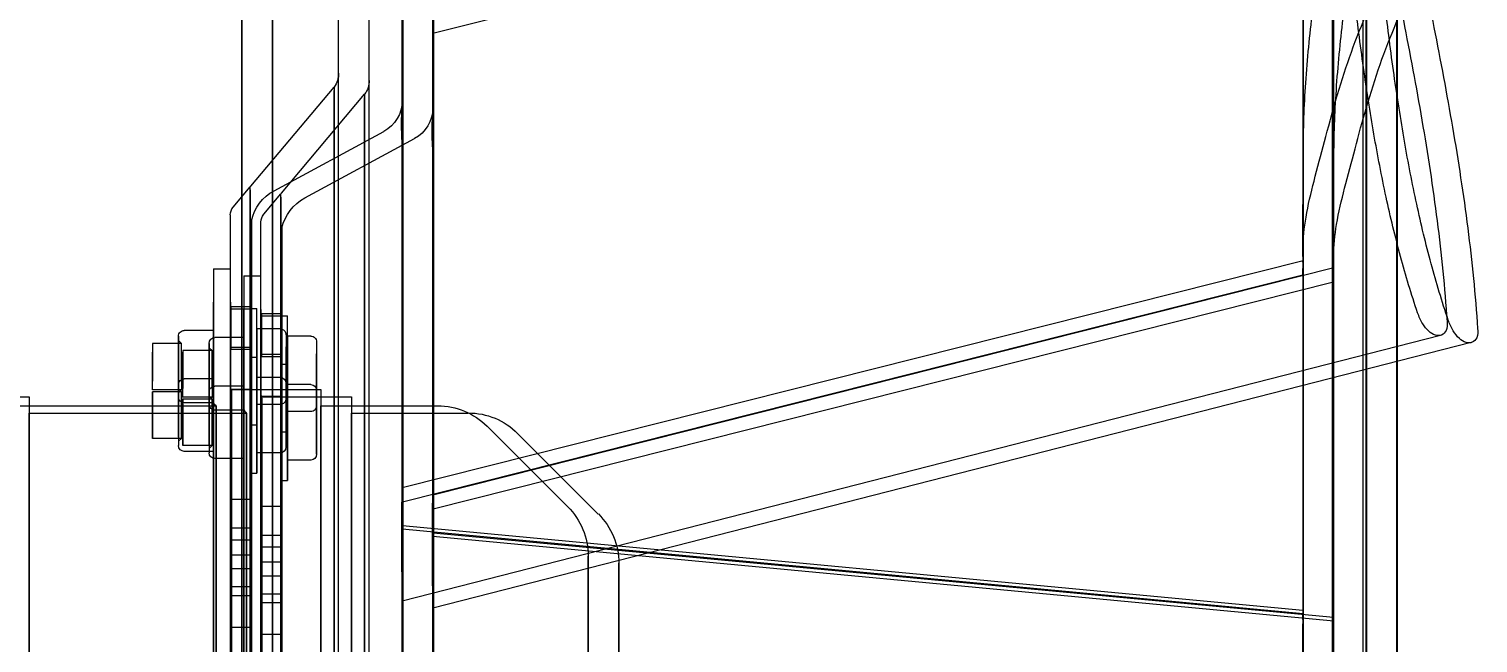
# Model space of a CAD drawing. Header units: millimetres. Extents: x -69706 to 52883, y -6882 to 68885.
# Drawn here: x 7236 to 7485.4, y 24075.7 to 24181.5 of the extents above; entities that cross this region are included whole.
import ezdxf

# ---------------------------------------------------------------- set-up
doc = ezdxf.new("R2010")
doc.units = ezdxf.units.MM
doc.layers.add('ac-SB', color=7, linetype='Continuous', lineweight=13)

# ---------------------------------------------------------------- blocks, each defined once
blk = doc.blocks.new('A$C15852BBE')
at = {"layer": 'ac-SB', "lineweight": -3}
for p, q in [((5901.4, 2895.25), (5901.4, 3474.11)), ((5901.4, 3472.94), (5901.4, 2894.09)), ((5906.66, 2894.02), (5906.66, 3472.87)), ((5906.66, 3471.7), (5906.66, 2892.85)), ((5899.81, 3059.6), (5899.81, 3309.1)), ((5899.81, 3308.6), (5899.81, 3059.1)), ((5905.08, 3058.36), (5905.08, 3307.86)), ((5905.08, 3307.36), (5905.08, 3057.86)), ((5903.39, 3072.35), (5903.39, 3301.6)), ((5906.31, 3301.6), (5906.31, 3072.35)), ((5908.66, 3071.11), (5908.66, 3300.36)), ((5911.58, 3300.36), (5911.58, 3071.11)), ((5903.39, 3295.85), (5903.39, 3066.6)), ((5906.31, 3066.6), (5906.31, 3295.85)), ((5908.66, 3294.61), (5908.66, 3065.36)), ((5911.58, 3065.36), (5911.58, 3294.61)), ((5887.81, 3280.8), (5887.81, 3092.13)), ((5893.08, 3279.56), (5893.08, 3090.89)), ((5943.31, 3280.8), (5943.31, 3092.13)), ((5887.81, 3278), (5887.81, 3090.2)), ((5887.81, 3090.2), (5887.81, 3278)), ((5905.85, 3094.79), (5905.85, 3278)), ((5906.31, 3278.84), (5906.31, 3093.99)), ((5911.58, 3277.6), (5911.58, 3092.75)), ((5943.31, 3278), (5943.31, 3090.2)), ((5943.31, 3090.2), (5943.31, 3278)), ((5887.81, 3087.4), (5887.81, 3276.06)), ((5893.08, 3276.76), (5893.08, 3088.96)), ((5893.08, 3088.96), (5893.08, 3276.76)), ((5893.08, 3086.16), (5893.08, 3274.83)), ((5911.11, 3093.55), (5911.11, 3276.76)), ((5943.31, 3087.4), (5943.31, 3276.06)), ((5905.85, 3273.4), (5905.85, 3090.2)), ((5906.31, 3089.35), (5906.31, 3274.21)), ((5911.11, 3272.16), (5911.11, 3088.96)), ((5911.58, 3088.11), (5911.58, 3272.97)), ((5841.81, 3252.11), (5841.81, 3116.08)), ((5841.81, 3116.08), (5841.81, 3252.11)), ((5847.08, 3250.87), (5847.08, 3114.84)), ((5847.08, 3114.85), (5847.08, 3250.87)), ((5707.78, 3210.12), (5707.78, 2893.59)), ((5707.95, 2891.6), (5707.95, 3210.3)), ((5713.68, 3209.99), (5713.68, 2895.07)), ((5718.78, 3209.89), (5718.78, 2896.21)), ((5901.4, 3210.3), (5901.4, 2891.58)), ((5713.05, 3208.89), (5713.05, 2892.35)), ((5713.22, 2890.36), (5713.22, 3209.06)), ((5718.95, 3208.75), (5718.95, 2893.83)), ((5724.04, 3208.65), (5724.04, 2894.97)), ((5906.66, 3209.07), (5906.66, 2890.34)), ((5873.7, 3205.5), (5873.7, 3128.71)), ((5878.97, 3204.26), (5878.97, 3127.47)), ((5884.76, 3203.64), (5884.76, 2965.98)), ((5890.02, 3202.4), (5890.02, 2964.74)), ((5884.76, 3197.64), (5884.76, 3032.91)), ((5885.55, 3197.43), (5885.55, 3035.89)), ((5873.81, 3197.22), (5873.81, 3123.54)), ((5879.08, 3195.98), (5879.08, 3122.3)), ((5890.02, 3196.4), (5890.02, 3031.67)), ((5890.81, 3196.19), (5890.81, 3034.66)), ((5899.77, 3195.37), (5899.77, 3058.84)), ((5899.96, 3053.01), (5899.96, 3195.89)), ((5903.39, 3195.46), (5903.39, 3057.32)), ((5899.81, 3192.77), (5899.81, 3087.32)), ((5903.22, 3192.77), (5903.22, 3092.21)), ((5905.04, 3194.13), (5905.04, 3057.6)), ((5905.23, 3051.77), (5905.23, 3194.65)), ((5908.66, 3194.22), (5908.66, 3056.08)), ((5905.08, 3191.53), (5905.08, 3086.08)), ((5908.48, 3191.53), (5908.48, 3090.97)), ((5903.22, 3087.32), (5903.22, 3175.43)), ((5899.77, 3058.33), (5899.77, 3172.83)), ((5899.96, 3172.31), (5899.96, 3052.48)), ((5908.48, 3086.08), (5908.48, 3174.19)), ((5885.55, 3035.3), (5885.55, 3170.77)), ((5905.04, 3057.09), (5905.04, 3171.59)), ((5905.23, 3171.07), (5905.23, 3051.24)), ((5890.81, 3034.06), (5890.81, 3169.53)), ((5873.7, 3104.11), (5873.7, 3162.69)), ((5873.81, 3095.54), (5873.81, 3164.08)), ((5879.08, 3094.3), (5879.08, 3162.84)), ((5878.97, 3102.87), (5878.97, 3161.46)), ((5718.78, 3063.25), (5718.78, 3159.21)), ((5724.04, 3062.01), (5724.04, 3157.97)), ((5873.81, 3045.79), (5873.81, 3154.73)), ((5879.08, 3044.55), (5879.08, 3153.49)), ((5718.78, 3128.33), (5718.78, 3140.95)), ((5718.78, 3128.33), (5718.78, 3140.95)), ((5718.78, 3126.96), (5718.78, 3139.83)), ((5718.78, 3139.83), (5718.78, 3127.77)), ((5724.04, 3127.09), (5724.04, 3139.71)), ((5724.04, 3127.09), (5724.04, 3139.71)), ((5724.05, 3125.72), (5724.05, 3138.59)), ((5724.05, 3138.59), (5724.05, 3126.53)), ((5873.81, 2965.54), (5873.81, 3135.13)), ((5718.78, 2912.09), (5718.78, 3134.86)), ((5718.78, 3134.86), (5718.78, 3128.33)), ((5724.04, 2910.86), (5724.04, 3133.62)), ((5724.04, 3133.62), (5724.04, 3127.09)), ((5879.08, 2964.3), (5879.08, 3133.9)), ((5718.78, 3128.15), (5718.78, 3128.33)), ((5718.78, 3127.96), (5718.78, 3128.15)), ((5718.78, 3127.77), (5718.78, 3127.96)), ((5718.78, 3125.44), (5718.78, 3127.77)), ((5899.81, 3121.95), (5899.81, 3128.37)), ((5899.81, 3128.37), (5903.31, 3128.37)), ((5899.81, 3127.79), (5899.81, 3121.37)), ((5903.31, 3128.37), (5903.31, 3127.79)), ((5903.31, 3121.95), (5903.31, 3128.36)), ((5903.31, 3127.79), (5903.31, 3121.39)), ((5718.77, 3125.96), (5718.76, 3125.98)), ((5873.82, 3111.4), (5718.76, 3125.98)), ((5718.78, 3125.94), (5718.77, 3125.96)), ((5718.78, 3127), (5718.78, 3125.92)), ((5718.78, 3125.92), (5718.78, 3125.94)), ((5718.78, 3125.44), (5718.78, 3125.92)), ((5718.78, 3125.44), (5873.74, 3110.87)), ((5724.05, 3126.91), (5724.04, 3127.09)), ((5724.05, 3126.72), (5724.05, 3126.91)), ((5724.05, 3126.53), (5724.05, 3126.72)), ((5724.05, 3124.2), (5724.05, 3126.53)), ((5724.05, 3125.76), (5724.05, 3124.68)), ((5905.08, 3120.71), (5905.08, 3127.13)), ((5905.08, 3127.13), (5908.58, 3127.13)), ((5905.08, 3126.55), (5905.08, 3120.13)), ((5908.58, 3127.13), (5908.58, 3126.55)), ((5908.58, 3120.71), (5908.58, 3127.12)), ((5908.58, 3126.55), (5908.58, 3120.15)), ((5695.11, 3078.08), (5873.81, 3123.82)), ((5700.38, 3076.84), (5879.08, 3122.59)), ((5724.04, 3124.72), (5724.03, 3124.74)), ((5879.08, 3110.16), (5724.03, 3124.74)), ((5724.05, 3124.7), (5724.04, 3124.72)), ((5724.05, 3124.68), (5724.05, 3124.7)), ((5724.05, 3124.2), (5724.05, 3124.68)), ((5724.05, 3124.2), (5879.01, 3109.63)), ((5873.81, 3123.82), (5873.81, 3118.93)), ((5879.08, 3122.59), (5879.08, 3117.69)), ((5899.81, 3122.91), (5899.81, 3116.08)), ((5899.81, 3122.91), (5902.31, 3122.91)), ((5899.81, 3115.91), (5899.81, 3122.74)), ((5902.31, 3122.91), (5903.31, 3122.91)), ((5903.31, 3122.91), (5903.31, 3116.08)), ((5903.31, 3122.74), (5903.31, 3122.89)), ((5903.31, 3115.91), (5903.31, 3122.74)), ((5899.81, 3121.37), (5903.31, 3121.37)), ((5903.31, 3121.37), (5903.31, 3121.95)), ((5905.08, 3121.67), (5905.08, 3114.84)), ((5905.08, 3121.67), (5907.58, 3121.67)), ((5905.08, 3114.67), (5905.08, 3121.5)), ((5905.08, 3120.13), (5908.58, 3120.13)), ((5907.58, 3121.67), (5908.58, 3121.67)), ((5908.58, 3121.67), (5908.58, 3114.84)), ((5908.58, 3121.5), (5908.58, 3121.65)), ((5908.58, 3114.67), (5908.58, 3121.5)), ((5908.58, 3120.13), (5908.58, 3120.71)), ((5873.81, 3118.93), (5873.81, 2965.54)), ((5879.08, 3117.69), (5879.08, 2964.3)), ((5899.81, 3112.99), (5899.81, 3118.29)), ((5899.81, 3118.29), (5902.31, 3118.29)), ((5902.31, 3118.29), (5903.31, 3118.29)), ((5903.31, 3118.29), (5903.31, 3116.58)), ((5903.31, 3112.99), (5903.31, 3118.27)), ((5841.81, 3116.08), (5841.81, 3116.08)), ((5873.7, 2945.96), (5873.7, 3116.49)), ((5878.97, 2944.72), (5878.97, 3115.25)), ((5899.81, 3116.58), (5899.81, 3111.29)), ((5899.81, 3115.91), (5902.31, 3115.91)), ((5902.31, 3115.91), (5903.31, 3115.91)), ((5903.31, 3116.58), (5903.31, 3111.3)), ((5903.31, 3116.08), (5903.31, 3115.92)), ((5905.08, 3111.76), (5905.08, 3117.05)), ((5905.08, 3117.05), (5907.58, 3117.05)), ((5905.08, 3115.35), (5905.08, 3110.05)), ((5907.58, 3117.05), (5908.58, 3117.05)), ((5908.58, 3117.05), (5908.58, 3115.35)), ((5908.58, 3111.76), (5908.58, 3117.04)), ((5908.58, 3115.35), (5908.58, 3110.06)), ((5847.08, 3114.85), (5847.08, 3114.84)), ((5899.81, 3113.31), (5899.81, 3107.28)), ((5899.81, 3113.31), (5903.31, 3113.31)), ((5903.31, 3113.31), (5903.31, 3107.28)), ((5903.31, 3112.34), (5903.31, 3113.3)), ((5903.31, 3111.29), (5903.31, 3112.99)), ((5905.08, 3114.67), (5907.58, 3114.67)), ((5907.58, 3114.67), (5908.58, 3114.67)), ((5908.58, 3114.84), (5908.58, 3114.68)), ((5873.74, 3110.87), (5873.76, 3111.05)), ((5873.76, 3111.05), (5873.79, 3111.22)), ((5873.79, 3111.22), (5873.82, 3111.4)), ((5879.03, 3109.81), (5879.05, 3109.98)), ((5879.05, 3109.98), (5879.08, 3110.16)), ((5899.81, 3106.31), (5899.81, 3112.34)), ((5899.81, 3111.29), (5902.31, 3111.29)), ((5902.31, 3111.29), (5903.31, 3111.29)), ((5903.31, 3106.31), (5903.31, 3112.34)), ((5905.08, 3112.07), (5905.08, 3106.04)), ((5905.08, 3112.07), (5908.58, 3112.07)), ((5905.08, 3105.07), (5905.08, 3111.1)), ((5905.08, 3110.05), (5907.58, 3110.05)), ((5907.58, 3110.05), (5908.58, 3110.05)), ((5908.58, 3112.07), (5908.58, 3106.04)), ((5908.58, 3111.1), (5908.58, 3112.06)), ((5908.58, 3110.05), (5908.58, 3111.76)), ((5908.58, 3105.07), (5908.58, 3111.1)), ((5845.33, 3107.6), (5859.21, 3093.71)), ((5845.33, 3107.6), (5859.21, 3093.71)), ((5879.01, 3109.63), (5879.03, 3109.81)), ((5718.78, 3067.69), (5873.74, 3106.78)), ((5724.05, 3066.45), (5879.01, 3105.54)), ((5850.59, 3106.36), (5864.48, 3092.47)), ((5850.59, 3106.36), (5864.48, 3092.47)), ((5899.81, 3106.31), (5903.31, 3106.31)), ((5903.31, 3107.28), (5903.31, 3106.33)), ((5905.08, 3105.07), (5908.58, 3105.07)), ((5908.58, 3106.04), (5908.58, 3105.09)), ((5873.82, 3104.27), (5718.76, 3065.16)), ((5879.08, 3103.03), (5724.03, 3063.92)), ((5898.81, 3101.81), (5898.81, 3081.81)), ((5898.81, 3081.81), (5898.81, 3101.81)), ((5899.81, 3101.81), (5898.81, 3101.81)), ((5899.81, 3101.81), (5898.81, 3101.81)), ((5899.81, 3081.81), (5899.81, 3101.81)), ((5899.81, 3101.81), (5899.81, 3081.81)), ((5904.08, 3100.57), (5904.08, 3080.57)), ((5904.08, 3080.57), (5904.08, 3100.57)), ((5905.08, 3100.57), (5904.08, 3100.57)), ((5905.08, 3100.57), (5904.08, 3100.57)), ((5905.08, 3080.57), (5905.08, 3100.57)), ((5905.08, 3100.57), (5905.08, 3080.57)), ((5894.81, 3098.31), (5898.81, 3098.31)), ((5894.81, 3098.31), (5898.81, 3098.31)), ((5898.81, 3085.31), (5898.81, 3098.31)), ((5898.81, 3098.31), (5898.81, 3085.31)), ((5906.31, 3087.29), (5906.31, 3098.06)), ((5906.31, 3098.06), (5911.31, 3098.06)), ((5873.81, 3037.67), (5873.81, 3095.63)), ((5873.81, 2961.58), (5873.81, 3095.6)), ((5873.81, 3045.8), (5873.81, 3095.54)), ((5893.81, 3086.31), (5893.81, 3097.31)), ((5893.81, 3097.31), (5893.81, 3086.31)), ((5899.08, 3085.07), (5899.08, 3096.07)), ((5899.08, 3096.07), (5899.08, 3085.07)), ((5900.08, 3097.07), (5904.08, 3097.07)), ((5900.08, 3097.07), (5904.08, 3097.07)), ((5904.08, 3084.07), (5904.08, 3097.07)), ((5904.08, 3097.07), (5904.08, 3084.07)), ((5906.31, 3096.33), (5906.31, 3085.56)), ((5911.58, 3086.06), (5911.58, 3096.82)), ((5911.58, 3096.82), (5916.58, 3096.82)), ((5911.58, 3095.09), (5911.58, 3084.32)), ((5911.81, 3095.81), (5912.31, 3096.31)), ((5911.81, 3095.81), (5911.81, 3094.58)), ((5911.81, 3089.05), (5911.81, 3095.81)), ((5911.81, 3095.81), (5916.81, 3095.81)), ((5911.81, 3095.81), (5916.81, 3095.81)), ((5912.31, 3088.02), (5912.31, 3097.06)), ((5912.31, 3088.7), (5912.31, 3096.31)), ((5912.31, 3095.61), (5912.31, 3086.56)), ((5916.81, 3095.81), (5916.81, 3087.81)), ((5916.81, 3087.81), (5916.81, 3095.81)), ((5917.08, 3094.57), (5917.58, 3095.07)), ((5917.58, 3086.78), (5917.58, 3095.82)), ((5917.58, 3087.46), (5917.58, 3095.07)), ((5879.08, 3036.43), (5879.08, 3094.39)), ((5879.08, 2960.34), (5879.08, 3094.36)), ((5879.08, 3044.56), (5879.08, 3094.3)), ((5898.81, 3077.22), (5898.81, 3093.45)), ((5899.81, 3093.45), (5898.81, 3093.45)), ((5899.81, 3077.22), (5899.81, 3093.45)), ((5905.85, 3094.64), (5905.85, 3094.79)), ((5905.85, 3090.2), (5905.85, 3094.64)), ((5906.31, 3093.99), (5906.31, 3093.84)), ((5911.11, 3093.4), (5911.11, 3093.55)), ((5911.11, 3088.96), (5911.11, 3093.4)), ((5911.58, 3092.75), (5911.58, 3092.6)), ((5911.81, 3094.58), (5911.81, 3087.81)), ((5912.31, 3094.92), (5912.31, 3087.31)), ((5917.08, 3094.57), (5917.08, 3093.34)), ((5917.08, 3087.81), (5917.08, 3094.57)), ((5917.08, 3094.57), (5922.08, 3094.57)), ((5917.08, 3094.57), (5922.08, 3094.57)), ((5917.08, 3093.34), (5917.08, 3086.57)), ((5917.58, 3094.37), (5917.58, 3085.32)), ((5917.58, 3093.68), (5917.58, 3086.07)), ((5922.08, 3094.57), (5922.08, 3086.57)), ((5922.08, 3086.57), (5922.08, 3094.57)), ((5887.81, 3090.2), (5867.7, 3090.2)), ((5887.81, 3090.2), (5867.7, 3090.2)), ((5873.7, 2945.2), (5873.7, 3092.31)), ((5878.97, 2943.96), (5878.97, 3091.07)), ((5903.22, 3092.21), (5903.22, 3092.05)), ((5904.08, 3075.98), (5904.08, 3092.22)), ((5905.08, 3092.22), (5904.08, 3092.22)), ((5905.08, 3075.98), (5905.08, 3092.22)), ((5943.31, 3090.2), (5905.85, 3090.2)), ((5943.31, 3090.2), (5905.85, 3090.2)), ((5908.48, 3090.97), (5908.48, 3090.81)), ((5893.08, 3088.96), (5872.96, 3088.96)), ((5893.08, 3088.96), (5872.96, 3088.96)), ((5893.81, 3088.95), (5893.81, 3080.03)), ((5894.81, 3089.95), (5898.81, 3089.95)), ((5898.81, 3089.95), (5898.81, 3079.4)), ((5898.81, 3089.69), (5898.81, 3073.45)), ((5898.81, 3076.95), (5898.81, 3087.51)), ((5899.08, 3087.72), (5899.08, 3078.79)), ((5899.81, 3089.69), (5899.81, 3073.45)), ((5900.08, 3088.72), (5904.08, 3088.72)), ((5904.08, 3088.72), (5904.08, 3078.16)), ((5904.08, 3088.45), (5904.08, 3072.22)), ((5905.08, 3088.45), (5905.08, 3072.22)), ((5906.31, 3089.7), (5906.31, 3077.26)), ((5906.31, 3089.7), (5911.31, 3089.7)), ((5906.31, 3077.2), (5906.31, 3089.65)), ((5948.58, 3088.96), (5911.11, 3088.96)), ((5948.58, 3088.96), (5911.11, 3088.96)), ((5911.58, 3088.47), (5911.58, 3076.02)), ((5911.58, 3088.47), (5916.58, 3088.47)), ((5911.58, 3075.97), (5911.58, 3088.41)), ((5911.81, 3087.81), (5911.81, 3089.05)), ((5911.81, 3087.45), (5912.31, 3087.95)), ((5911.81, 3087.81), (5916.81, 3087.81)), ((5911.81, 3087.81), (5912.31, 3087.31)), ((5911.81, 3087.81), (5916.81, 3087.81)), ((5912.31, 3088.7), (5912.31, 3078.25)), ((5912.31, 3078.2), (5912.31, 3088.66)), ((5912.31, 3087.95), (5912.31, 3082.85)), ((5917.08, 3086.57), (5917.08, 3087.81)), ((5903.01, 3087.4), (5887.81, 3087.4)), ((5908.28, 3086.16), (5893.08, 3086.16)), ((5893.81, 3077.95), (5893.81, 3086.88)), ((5894.81, 3085.31), (5898.81, 3085.31)), ((5894.81, 3085.31), (5898.81, 3085.31)), ((5899.08, 3076.72), (5899.08, 3085.64)), ((5903.22, 3087.32), (5899.81, 3087.32)), ((5904.08, 3075.72), (5904.08, 3086.27)), ((5908.48, 3086.08), (5905.08, 3086.08)), ((5906.31, 3085.56), (5911.31, 3085.56)), ((5911.81, 3083.99), (5911.81, 3087.45)), ((5911.81, 3087.45), (5916.81, 3087.45)), ((5911.81, 3085.95), (5911.81, 3082.92)), ((5916.81, 3087.45), (5916.81, 3080.96)), ((5916.81, 3079.45), (5916.81, 3085.95)), ((5917.08, 3086.22), (5917.58, 3086.72)), ((5917.08, 3086.57), (5922.08, 3086.57)), ((5917.08, 3086.57), (5917.58, 3086.07)), ((5917.08, 3086.57), (5922.08, 3086.57)), ((5917.08, 3082.75), (5917.08, 3086.22)), ((5917.08, 3086.22), (5922.08, 3086.22)), ((5917.58, 3087.47), (5917.58, 3077.01)), ((5917.58, 3076.97), (5917.58, 3087.42)), ((5917.58, 3086.72), (5917.58, 3081.61)), ((5922.08, 3086.22), (5922.08, 3079.72)), ((5970.01, 3087.4), (5943.31, 3087.4)), ((5900.08, 3084.07), (5904.08, 3084.07)), ((5900.08, 3084.07), (5904.08, 3084.07)), ((5911.58, 3084.32), (5916.58, 3084.32)), ((5911.81, 3080.96), (5911.81, 3083.99)), ((5911.81, 3082.92), (5911.81, 3079.45)), ((5912.31, 3078.95), (5912.31, 3084.06)), ((5917.08, 3084.71), (5917.08, 3081.68)), ((5917.08, 3079.72), (5917.08, 3082.75)), ((5917.58, 3077.72), (5917.58, 3082.82)), ((5922.08, 3078.22), (5922.08, 3084.71)), ((5899.81, 3081.81), (5898.81, 3081.81)), ((5899.81, 3081.81), (5898.81, 3081.81)), ((5899.81, 3076.72), (5899.81, 3080.53)), ((5899.81, 3080.53), (5903.31, 3080.53)), ((5899.81, 3080.14), (5899.81, 3075.41)), ((5899.81, 3080.14), (5902.31, 3080.14)), ((5902.31, 3080.14), (5903.31, 3080.14)), ((5903.31, 3080.53), (5903.31, 3077.34)), ((5903.31, 3076.72), (5903.31, 3080.52)), ((5903.31, 3080.14), (5903.31, 3075.41)), ((5903.31, 3077.87), (5903.31, 3080.12)), ((5905.08, 3080.57), (5904.08, 3080.57)), ((5905.08, 3080.57), (5904.08, 3080.57)), ((5917.08, 3081.68), (5917.08, 3078.22)), ((5899.81, 3073.14), (5899.81, 3077.87)), ((5903.31, 3073.14), (5903.31, 3077.87)), ((5905.08, 3075.48), (5905.08, 3079.29)), ((5905.08, 3079.29), (5908.58, 3079.29)), ((5905.08, 3078.9), (5905.08, 3074.17)), ((5905.08, 3078.9), (5907.58, 3078.9)), ((5907.58, 3078.9), (5908.58, 3078.9)), ((5908.58, 3079.29), (5908.58, 3076.1)), ((5908.58, 3075.48), (5908.58, 3079.28)), ((5908.58, 3078.9), (5908.58, 3074.17)), ((5908.58, 3076.63), (5908.58, 3078.89)), ((5911.81, 3079.45), (5912.31, 3078.95)), ((5911.81, 3079.45), (5916.81, 3079.45)), ((5917.08, 3078.22), (5917.58, 3077.72)), ((5917.08, 3078.22), (5922.08, 3078.22)), ((5894.81, 3076.95), (5898.81, 3076.95)), ((5899.81, 3077.34), (5899.81, 3073.53)), ((5900.08, 3075.72), (5904.08, 3075.72)), ((5903.31, 3077.34), (5903.31, 3073.54)), ((5903.31, 3073.53), (5903.31, 3076.72)), ((5903.31, 3075.41), (5903.31, 3073.15)), ((5905.08, 3071.9), (5905.08, 3076.63)), ((5905.08, 3076.1), (5905.08, 3072.29)), ((5906.31, 3077.2), (5911.31, 3077.2)), ((5908.58, 3071.9), (5908.58, 3076.63)), ((5908.58, 3076.1), (5908.58, 3072.31)), ((5908.58, 3072.29), (5908.58, 3075.48)), ((5911.58, 3075.97), (5916.58, 3075.97)), ((5899.81, 3073.45), (5898.81, 3073.45)), ((5899.81, 3073.53), (5903.31, 3073.53)), ((5899.81, 3073.14), (5902.31, 3073.14)), ((5902.31, 3073.14), (5903.31, 3073.14)), ((5908.58, 3074.17), (5908.58, 3071.91)), ((5873.81, 3024.81), (5873.81, 3072.17)), ((5873.81, 2960.61), (5873.81, 3072.17)), ((5879.08, 3023.57), (5879.08, 3070.93)), ((5879.08, 2959.37), (5879.08, 3070.93)), ((5905.08, 3072.22), (5904.08, 3072.22)), ((5905.08, 3072.29), (5908.58, 3072.29)), ((5905.08, 3071.9), (5907.58, 3071.9)), ((5907.58, 3071.9), (5908.58, 3071.9)), ((5718.78, 3067.69), (5718.78, 3066.58)), ((5718.78, 3065.45), (5718.78, 3067.69)), ((5718.77, 3065.25), (5718.76, 3065.16)), ((5718.78, 3065.35), (5718.77, 3065.25)), ((5718.78, 3066.49), (5718.78, 3066.58)), ((5718.78, 3055.54), (5718.78, 3066.58)), ((5718.78, 3066.4), (5718.78, 3066.49)), ((5718.78, 3066.31), (5718.78, 3066.4)), ((5718.78, 3066.31), (5718.78, 3054.79)), ((5718.78, 3063.25), (5718.78, 3066.31)), ((5718.78, 3066.31), (5718.78, 3054.79)), ((5718.78, 3064.44), (5718.78, 3065.44)), ((5718.78, 3065.44), (5718.78, 3065.35)), ((5724.04, 3065.08), (5724.05, 3065.16)), ((5724.04, 3065.08), (5724.04, 3053.55)), ((5724.04, 3062.01), (5724.04, 3065.08)), ((5724.04, 3065.08), (5724.04, 3053.55)), ((5724.05, 3066.45), (5724.05, 3065.34)), ((5724.05, 3064.21), (5724.05, 3066.45)), ((5724.05, 3065.25), (5724.05, 3065.34)), ((5724.05, 3054.3), (5724.05, 3065.34)), ((5724.05, 3065.16), (5724.05, 3065.25)), ((5906.31, 3066.6), (5903.39, 3066.6)), ((5911.58, 3065.36), (5908.66, 3065.36)), ((5718.78, 3064.46), (5718.78, 3055.54)), ((5724.04, 3064.02), (5724.03, 3063.92)), ((5724.05, 3064.11), (5724.04, 3064.02)), ((5724.05, 3063.2), (5724.05, 3064.2)), ((5724.05, 3064.2), (5724.05, 3064.11)), ((5724.05, 3063.22), (5724.05, 3054.3)), ((5902.9, 3055.98), (5899.96, 3052.48)), ((5718.78, 3054.79), (5718.78, 3046.49)), ((5724.04, 3053.55), (5724.04, 3045.25)), ((5895.86, 3053.16), (5876.96, 3042.95)), ((5908.17, 3054.74), (5905.23, 3051.24)), ((5901.12, 3051.92), (5882.23, 3041.71)), ((5899.85, 3052.35), (5885.55, 3035.3)), ((5905.12, 3051.11), (5890.81, 3034.06)), ((5718.78, 2906.33), (5718.78, 3046.49)), ((5724.04, 2905.09), (5724.04, 3045.25)), ((5873.81, 3031.63), (5873.81, 3038.59)), ((5879.08, 3030.39), (5879.08, 3037.35)), ((5873.81, 3024.81), (5708.18, 2983.03))]:
    blk.add_line(p, q, dxfattribs=at)
at = {"layer": 'ac-SB', "lineweight": -3, "extrusion": (0, 0, -1)}
for centre, major_axis, start_param, end_param in [((5689.58, 3126.99), (20.65, 20.65), 0.785143, 0.819993), ((5694.84, 3125.75), (-20.65, 20.65), 2.35594, 2.39079), ((5853.81, 3116.08), (8.49, 8.49), 3.141593, 3.926991), ((5853.81, 3116.08), (8.49, 8.49), 3.141593, 3.926991), ((5859.08, 3114.84), (8.49, 8.49), 3.141593, 3.926991), ((5859.08, 3114.84), (8.49, 8.49), 3.141593, 3.926991), ((5993.17, 3109.24), (-84.47, 84.47), 5.456177, 5.477148), ((5998.44, 3108), (-84.47, 84.47), 5.456177, 5.477148), ((5894.81, 3097.31), (-0.707, 0.707), 5.500036, 7.068583), ((5894.81, 3097.31), (0.707, 0.707), 3.929256, 5.497787), ((5911.31, 3097.06), (0.707, 0.707), -0.785398, 0.785398), ((5900.08, 3096.07), (-0.707, 0.707), 5.500036, 7.068583), ((5900.08, 3096.07), (0.707, 0.707), 3.929256, 5.497787), ((5916.58, 3095.82), (0.707, 0.707), -0.785398, 0.785398), ((5867.7, 3102.2), (8.49, 8.49), 2.356194, 3.141593), ((5867.7, 3102.2), (8.49, 8.49), 2.356194, 3.141593), ((5872.96, 3100.96), (8.49, 8.49), 2.356194, 3.141593), ((5872.96, 3100.96), (8.49, 8.49), 2.356194, 3.141593), ((5905.31, 3089.35), (-0.707, 0.707), 1.35036, 2.356194), ((5894.81, 3088.95), (-0.707, 0.707), 5.497459, 7.068583), ((5900.08, 3087.72), (-0.707, 0.707), 5.497459, 7.068583), ((5910.58, 3088.11), (-0.707, 0.707), 1.35036, 2.356194), ((5911.31, 3088.7), (0.707, 0.707), -0.785398, 0.785398), ((5916.58, 3087.47), (0.707, 0.707), -0.785398, 0.785398), ((5894.81, 3086.31), (-0.707, 0.707), 3.926991, 5.495522), ((5894.81, 3086.31), (0.707, 0.707), 2.356194, 3.924742), ((5900.08, 3085.07), (-0.707, 0.707), 3.926991, 5.495522), ((5900.08, 3085.07), (0.707, 0.707), 2.356194, 3.924742), ((5903.01, 3087.1), (0.212, 0.212), -0.785398, -0.028059), ((5908.28, 3085.86), (0.212, 0.212), -0.785398, -0.028059), ((5911.31, 3086.56), (-0.707, 0.707), 2.356194, 3.926991), ((5916.58, 3085.32), (-0.707, 0.707), 2.356194, 3.926991), ((5894.81, 3077.95), (0.707, 0.707), 2.356194, 3.927301), ((5911.31, 3078.2), (0.707, 0.707), 0.785398, 2.356194), ((5900.08, 3076.72), (0.707, 0.707), 2.356194, 3.927301), ((5916.58, 3076.97), (-0.707, 0.707), 2.356194, 3.926991), ((5704.14, 3064.45), (10.35, 10.35), 0.736538, 0.785815), ((5709.4, 3063.21), (-10.35, 10.35), 2.307334, 2.356611), ((5892.13, 3060.05), (-5.54, 5.54), 2.577454, 3.431633), ((5891.81, 3059.1), (-5.66, 5.66), 2.356194, 2.452317), ((5897.08, 3057.86), (5.66, 5.66), 0.785398, 0.881521), ((5661.83, 3055.54), (40.27, 40.27), 0.785401, 0.798649), ((5897.4, 3058.81), (-5.54, 5.54), 2.577454, 3.431633), ((5901.3, 3057.32), (1.48, 1.48), 0.785398, 1.483785), ((5906.57, 3056.08), (-1.48, 1.48), 2.356194, 3.054582), ((5667.09, 3054.3), (-40.27, 40.27), 2.356198, 2.369445), ((5891.81, 3059.1), (-7.42, 7.42), 3.038311, 3.054326), ((5897.08, 3057.86), (-7.42, 7.42), 3.038311, 3.054326), ((5879.81, 3037.67), (-4.24, 4.24), 5.497787, 6.573225), ((5885.08, 3036.43), (-4.24, 4.24), 5.497787, 6.573225), ((5888.76, 3032.91), (-2.83, 2.83), 5.497787, 6.136694), ((5894.02, 3031.67), (-2.83, 2.83), 5.497787, 6.136694)]:
    blk.add_ellipse(centre, major_axis=major_axis, ratio=1, start_param=start_param, end_param=end_param, dxfattribs=at)
at = {"layer": 'ac-SB', "lineweight": -3}
for points, knots in [([(5873.82, 3111.4), (5873.74, 3116.91), (5873.68, 3127.79), (5873.75, 3144.31), (5873.81, 3155.32), (5873.81, 3160.95)], [0, 0, 0, 0, 0.333543, 0.659006, 1, 1, 1, 1]), ([(5879.08, 3110.16), (5879, 3115.67), (5878.94, 3126.55), (5879.02, 3143.07), (5879.08, 3154.08), (5879.08, 3159.71)], [0, 0, 0, 0, 0.333543, 0.659006, 1, 1, 1, 1]), ([(5873.81, 3135.13), (5873.81, 3132.54), (5873.77, 3127.26), (5873.7, 3119.17), (5873.7, 3113.68), (5873.74, 3110.87)], [0, 0, 0, 0, 0.320472, 0.652585, 1, 1, 1, 1]), ([(5879.08, 3133.9), (5879.08, 3131.3), (5879.04, 3126.02), (5878.96, 3117.93), (5878.97, 3112.44), (5879.01, 3109.63)], [0, 0, 0, 0, 0.320472, 0.652585, 1, 1, 1, 1]), ([(5873.81, 3095.59), (5873.81, 3098.42), (5873.88, 3104.08), (5873.96, 3112.8), (5873.91, 3118.67), (5873.88, 3121.72)], [0, 0, 0, 0, 0.32514, 0.649804, 1, 1, 1, 1]), ([(5879.08, 3094.35), (5879.08, 3097.18), (5879.15, 3102.85), (5879.23, 3111.56), (5879.18, 3117.44), (5879.15, 3120.49)], [0, 0, 0, 0, 0.32514, 0.649804, 1, 1, 1, 1]), ([(5873.81, 3095.54), (5873.81, 3096.72), (5873.77, 3099.13), (5873.69, 3102.88), (5873.7, 3105.45), (5873.74, 3106.78)], [0, 0, 0, 0, 0.314434, 0.645684, 1, 1, 1, 1]), ([(5879.08, 3094.3), (5879.08, 3095.48), (5879.04, 3097.9), (5878.96, 3101.64), (5878.97, 3104.21), (5879.01, 3105.54)], [0, 0, 0, 0, 0.314434, 0.645684, 1, 1, 1, 1]), ([(5873.82, 3104.27), (5873.74, 3100.46), (5873.68, 3093.17), (5873.75, 3082.47), (5873.81, 3075.58), (5873.81, 3072.17)], [0, 0, 0, 0, 0.356255, 0.68123, 1, 1, 1, 1]), ([(5879.08, 3103.03), (5879.01, 3099.22), (5878.94, 3091.93), (5879.02, 3081.23), (5879.08, 3074.34), (5879.08, 3070.93)], [0, 0, 0, 0, 0.356255, 0.68123, 1, 1, 1, 1]), ([(5693.99, 3075.67), (5693.95, 3076.19), (5693.9, 3077.15), (5694.86, 3078.16), (5696.12, 3078.13), (5697.28, 3077.34), (5698.31, 3075.99), (5698.83, 3074.84), (5699.05, 3074.19)], [0, 0, 0, 0, 0.179014, 0.303653, 0.424662, 0.575478, 0.765393, 1, 1, 1, 1]), ([(5718.78, 2908.89), (5718.78, 2912.26), (5718.34, 2919.44), (5716.84, 2930.89), (5714.99, 2943.86), (5713.09, 2958.37), (5710.8, 2974.04), (5708.03, 2990.37), (5704.84, 3007.02), (5701.46, 3023.9), (5698.21, 3041.01), (5695.55, 3058.29), (5694.38, 3069.89), (5693.99, 3075.67)], [0, 0, 0, 0, 0.059912, 0.127754, 0.205219, 0.292866, 0.387849, 0.486882, 0.58733, 0.689237, 0.792864, 0.89696, 1, 1, 1, 1]), ([(5699.25, 3074.43), (5699.22, 3074.96), (5699.17, 3075.91), (5700.12, 3076.92), (5701.39, 3076.89), (5702.54, 3076.1), (5703.58, 3074.75), (5704.09, 3073.6), (5704.31, 3072.95)], [0, 0, 0, 0, 0.179014, 0.303653, 0.424662, 0.575478, 0.765393, 1, 1, 1, 1]), ([(5699.05, 3074.19), (5700.13, 3070.99), (5702.12, 3064.38), (5704.59, 3054.09), (5706.67, 3043.24), (5708.45, 3031.8), (5709.97, 3019.86), (5711.28, 3007.56), (5712.44, 2994.97), (5713.51, 2981.95), (5714.58, 2968.2), (5715.75, 2953.58), (5717.18, 2938.7), (5718.4, 2924.8), (5718.78, 2916.03), (5718.78, 2912.09)], [0, 0, 0, 0, 0.06196, 0.126404, 0.193818, 0.264603, 0.338595, 0.414349, 0.491325, 0.570429, 0.653844, 0.744147, 0.839232, 0.927848, 1, 1, 1, 1]), ([(5724.04, 2907.65), (5724.04, 2911.02), (5723.61, 2918.21), (5722.1, 2929.65), (5720.25, 2942.62), (5718.36, 2957.13), (5716.07, 2972.8), (5713.3, 2989.14), (5710.11, 3005.78), (5706.72, 3022.66), (5703.48, 3039.77), (5700.81, 3057.05), (5699.65, 3068.65), (5699.25, 3074.43)], [0, 0, 0, 0, 0.059912, 0.127754, 0.205219, 0.292866, 0.387849, 0.486882, 0.58733, 0.689237, 0.792864, 0.89696, 1, 1, 1, 1]), ([(5704.31, 3072.95), (5705.4, 3069.75), (5707.38, 3063.14), (5709.85, 3052.86), (5711.94, 3042), (5713.71, 3030.56), (5715.23, 3018.62), (5716.55, 3006.32), (5717.71, 2993.73), (5718.78, 2980.71), (5719.85, 2966.96), (5721.02, 2952.34), (5722.45, 2937.46), (5723.67, 2923.56), (5724.04, 2914.79), (5724.04, 2910.86)], [0, 0, 0, 0, 0.06196, 0.126404, 0.193818, 0.264603, 0.338595, 0.414349, 0.491325, 0.570429, 0.653844, 0.744147, 0.839232, 0.927848, 1, 1, 1, 1]), ([(5718.78, 3063.25), (5718.78, 3061.4), (5718.33, 3057.42), (5716.87, 3051.28), (5715.05, 3044.56), (5713.15, 3037.42), (5710.85, 3030.16), (5708.09, 3023.06), (5704.93, 3016.31), (5701.6, 3010.02), (5698.43, 3004.28), (5695.78, 2999.18), (5694.43, 2995.92), (5693.99, 2994.41)], [0, 0, 0, 0, 0.075398, 0.16188, 0.257252, 0.358593, 0.462854, 0.567144, 0.668707, 0.766161, 0.856816, 0.935927, 1, 1, 1, 1]), ([(5724.04, 3062.01), (5724.04, 3060.16), (5723.6, 3056.18), (5722.13, 3050.04), (5720.31, 3043.32), (5718.41, 3036.18), (5716.12, 3028.92), (5713.36, 3021.82), (5710.2, 3015.07), (5706.87, 3008.78), (5703.69, 3003.04), (5701.05, 2997.94), (5699.7, 2994.68), (5699.25, 2993.17)], [0, 0, 0, 0, 0.075398, 0.16188, 0.257252, 0.358593, 0.462854, 0.567144, 0.668707, 0.766161, 0.856816, 0.935927, 1, 1, 1, 1]), ([(5699.05, 2987.55), (5700.02, 2986.82), (5701.78, 2985.52), (5704.24, 2983.92), (5706.37, 2982.93), (5708.47, 2982.89), (5710.21, 2984.27), (5711.47, 2986.73), (5712.61, 2990.4), (5713.64, 2995.59), (5714.68, 3002.63), (5715.85, 3011.73), (5717.3, 3022.61), (5718.48, 3034.42), (5718.78, 3042.52), (5718.78, 3046.49)], [0, 0, 0, 0, 0.047891, 0.086548, 0.116361, 0.14005, 0.164986, 0.199433, 0.248455, 0.316495, 0.408708, 0.530242, 0.679486, 0.842885, 1, 1, 1, 1]), ([(5704.31, 2986.31), (5705.29, 2985.59), (5707.04, 2984.28), (5709.51, 2982.68), (5711.64, 2981.69), (5713.74, 2981.65), (5715.48, 2983.03), (5716.74, 2985.49), (5717.87, 2989.16), (5718.9, 2994.35), (5719.95, 3001.4), (5721.12, 3010.49), (5722.56, 3021.37), (5723.74, 3033.18), (5724.04, 3041.28), (5724.04, 3045.25)], [0, 0, 0, 0, 0.047891, 0.086548, 0.116361, 0.14005, 0.164986, 0.199433, 0.248455, 0.316495, 0.408708, 0.530242, 0.679486, 0.842885, 1, 1, 1, 1]), ([(5873.81, 3045.79), (5873.81, 3045.05), (5873.88, 3043.67), (5873.96, 3041.67), (5873.91, 3040.41), (5873.88, 3039.79)], [0, 0, 0, 0, 0.37092, 0.689668, 1, 1, 1, 1]), ([(5879.08, 3044.55), (5879.08, 3043.81), (5879.15, 3042.43), (5879.22, 3040.43), (5879.18, 3039.17), (5879.15, 3038.55)], [0, 0, 0, 0, 0.37092, 0.689668, 1, 1, 1, 1])]:
    blk.add_open_spline(points, degree=3, knots=knots, dxfattribs=at)
for points in [[(5873.88, 3121.72), (5873.88, 3122.1), (5873.85, 3122.48), (5873.85, 3122.85)], [(5879.15, 3120.49), (5879.14, 3120.86), (5879.11, 3121.24), (5879.11, 3121.61)], [(5873.88, 3039.79), (5873.87, 3039.54), (5873.82, 3039.28), (5873.82, 3039.03)], [(5879.15, 3038.55), (5879.13, 3038.3), (5879.09, 3038.05), (5879.09, 3037.79)]]:
    blk.add_open_spline(points, degree=3, dxfattribs=at)

msp = doc.modelspace()

# ---------------------------------------------------------------- block references
at = {"layer": 'ac-SB', "rotation": 180}
msp.add_blockref('A$C15852BBE', (13179.315, 27205.514), dxfattribs=at)

doc.saveas('drawing.dxf')
